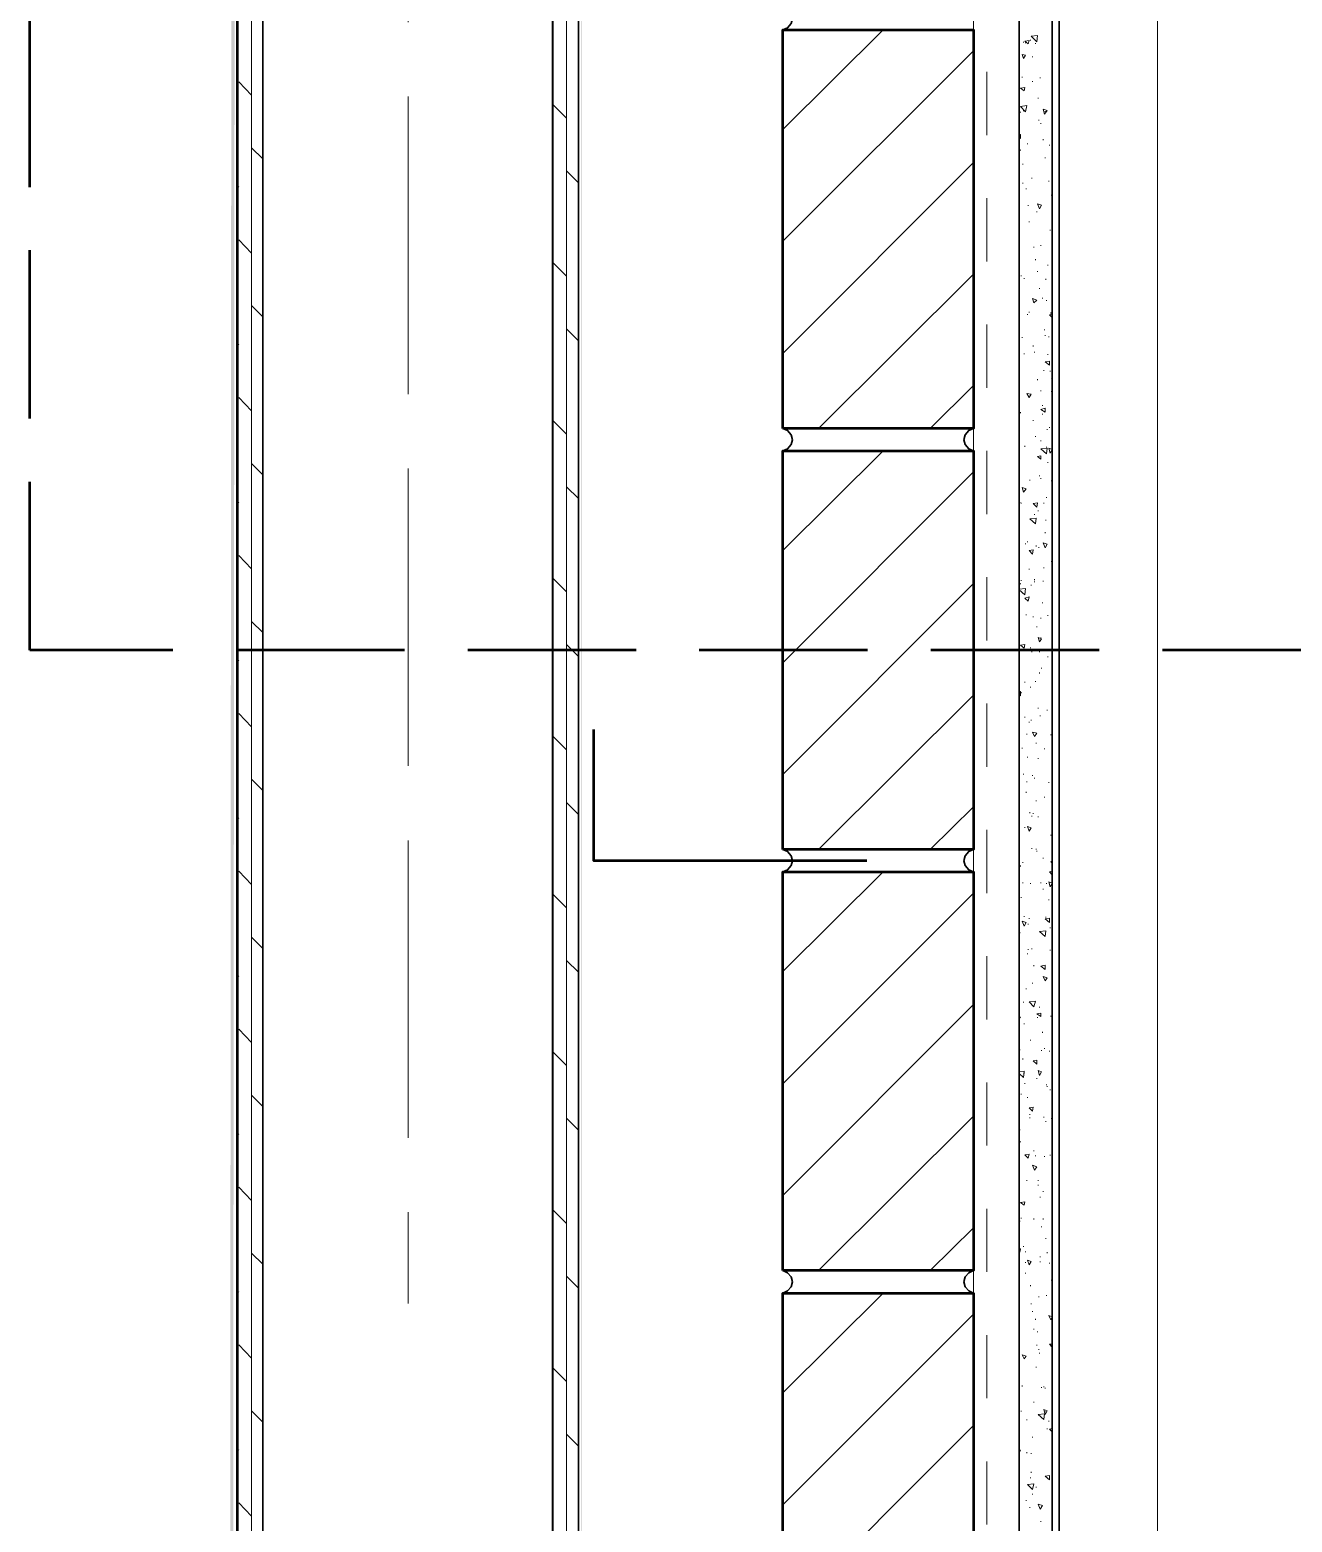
# Model space of a CAD drawing. Header units: inches. Extents: x 5 to 516, y -193 to 129.
# Drawn here: x 77.174 to 79.173, y -174.925 to -172.562 of the extents above; entities that cross this region are included whole.
import ezdxf

# ---------------------------------------------------------------- set-up
doc = ezdxf.new("R2010")
doc.units = ezdxf.units.IN
doc.header["$MEASUREMENT"] = 0
doc.linetypes.add('PDF_IMPORT', pattern=[1, 0.8, -0.2])
doc.layers.add('PDF8_Geometry', color=7, linetype='Continuous')
doc.layers.add('PDF8_Solid Fills', color=7, linetype='Continuous')

msp = doc.modelspace()

# ---------------------------------------------------------------- hatches: boundary and pattern name
at = {"layer": 'PDF8_Solid Fills', "transparency": 33554559}
for points in [[(77.2977364, -175.9157818), (77.3021809, -175.9202262), (77.3021807, -175.9146705), (77.495514, -175.9146707), (77.4999574, -171.1191149), (77.494402, -171.1135596), (77.4910698, -175.9091154), (77.2977364, -175.9091151)], [(78.0487701, -188.5757832), (78.0444044, -188.5757832), (78.0444044, -189.8902278), (78.0488489, -189.8857834), (78.0488487, -171.2291155), (78.0477376, -171.2291155)]]:
    msp.add_hatch(color=256, dxfattribs=at).paths.add_polyline_path(points)

# ---------------------------------------------------------------- linework, layer by layer
at = {"layer": 'PDF8_Geometry', "linetype": 'PDF_IMPORT', "lineweight": 50, "ltscale": 0.333333}
msp.add_lwpolyline([(79.2344047, -170.8313381), (79.2344047, -173.5446696), (77.1744023, -173.5446697), (77.1744047, -170.831336), (79.2344025, -170.8313381)], dxfattribs=at)
at = {"layer": 'PDF8_Geometry', "linetype": 'PDF_IMPORT', "lineweight": 15, "ltscale": 0.588889}
msp.add_lwpolyline([(77.7732907, -170.9013364), (77.7732907, -174.5791153)], dxfattribs=at)
at = {"layer": 'PDF8_Geometry', "lineweight": 35}
for points in [[(77.5021816, -171.1268929), (77.5021816, -176.4791154), (77.5432927, -176.4791154), (77.5432927, -171.1268929)], [(78.0021816, -189.8957837), (78.0021816, -171.2291155), (78.0432928, -171.2291155), (78.0432928, -189.8957837)], [(78.7410688, -179.7291162), (78.7410688, -171.2291155), (78.793291, -171.2291155), (78.793291, -179.7291162)], [(78.8044052, -171.6457817), (78.8044052, -177.6013378), (78.7932941, -177.6013378), (78.7932941, -171.6457817)]]:
    msp.add_lwpolyline(points, close=True, dxfattribs=at)
at = {"layer": 'PDF8_Geometry', "lineweight": 15}
for points in [[(77.504406, -176.479116), (77.504406, -171.1268935)], [(77.5255151, -176.479116), (77.5255151, -171.1268935)], [(78.0032938, -189.8957831), (78.0032938, -171.229115)], [(78.024403, -189.8957831), (78.024403, -171.229115)], [(78.8044052, -171.6457822), (78.9599608, -171.6457822), (78.9599608, -177.6013384), (78.8044052, -177.6013384)], [(78.3666248, -172.7202271), (78.5255137, -172.5624493)], [(78.7699577, -172.5713382), (78.7688466, -172.5813382), (78.7599577, -172.5724493)], [(78.7699588, -172.5713375), (78.7599588, -172.5724486)], [(78.0032938, -172.5980054), (78.0021827, -172.5968942)], [(78.3666248, -172.8968923), (78.6688471, -172.5957811)], [(78.7477374, -172.5824482), (78.7477374, -172.5813371)], [(78.7566249, -172.5791147), (78.7555138, -172.5846703), (78.7499582, -172.5802259)], [(78.756626, -172.5791161), (78.7499593, -172.5802272)], [(78.7510695, -172.5835604), (78.7510695, -172.5824493)], [(78.7588504, -172.5791161), (78.7588504, -172.578005)], [(78.7666267, -172.5846703), (78.7666267, -172.5835592)], [(78.7510695, -172.6024496), (78.7455139, -172.6013385)], [(78.7510708, -172.6024483), (78.7477374, -172.6080038), (78.7455152, -172.6013371)], [(78.7621824, -172.6057817), (78.7621824, -172.6046706)], [(77.5255151, -172.6657815), (77.5055151, -172.6446704)], [(78.745513, -172.6380037), (78.745513, -172.6368926)], [(78.7621824, -172.6446701), (78.7621824, -172.643559)], [(78.774403, -172.6391159), (78.774403, -172.6380048)], [(78.7499607, -172.6535596), (78.7488496, -172.6591151), (78.7432941, -172.6546707)], [(78.7499618, -172.6535609), (78.7432952, -172.654672)], [(78.771071, -172.671338), (78.771071, -172.6702269)], [(78.024403, -172.7024478), (78.0032918, -172.6813367)], [(78.7532917, -172.6824494), (78.7510695, -172.6924494), (78.7432917, -172.6835605)], [(78.7432932, -172.6935593), (78.7432932, -172.6924482)], [(78.7532939, -172.6824486), (78.7432939, -172.6835597)], [(78.7477374, -172.6913372), (78.7477374, -172.690226)], [(78.7855159, -172.6902272), (78.7788493, -172.688005)], [(78.7855161, -172.6902259), (78.7810717, -172.6957814), (78.7788495, -172.6880036)], [(78.7821839, -172.6924494), (78.7821839, -172.6913382)], [(78.7721831, -172.7057821), (78.7721831, -172.704671)], [(78.7755152, -172.7113363), (78.7755152, -172.7102252)], [(78.7432932, -172.7280032), (78.7432932, -172.7346699), (78.7410709, -172.7335587)], [(78.7432932, -172.7280035), (78.7410709, -172.7280035)], [(78.7544061, -172.7435584), (78.7544061, -172.7424473)], [(78.7788473, -172.7368943), (78.7788473, -172.7357831)], [(77.5432922, -172.7668919), (77.5255144, -172.7491141)], [(78.7410688, -172.7546713), (78.743291, -172.7524491)], [(78.7432932, -172.7524492), (78.7410709, -172.7524492)], [(78.7821839, -172.765782), (78.7821839, -172.7646709)], [(78.788848, -172.7457828), (78.788848, -172.7446717)], [(78.0432922, -172.8046704), (78.0244033, -172.7857815)], [(78.3666248, -173.0746719), (78.6688471, -172.7724496)], [(78.7466252, -172.7757827), (78.7466252, -172.7746716)], [(77.5055137, -172.8113368), (77.5021803, -172.8080035)], [(78.7466252, -172.8057826), (78.7466252, -172.8046715)], [(78.7521817, -172.8146711), (78.7521817, -172.81356)], [(78.7610702, -172.798004), (78.7610702, -172.7968929)], [(78.7877358, -172.8024483), (78.7877358, -172.8013372)], [(78.7921801, -172.8246719), (78.7921801, -172.8235607)], [(78.7932923, -172.8268917), (78.7932923, -172.8257806)], [(78.0032938, -172.8480054), (78.0021827, -172.8468943)], [(78.7555138, -172.8413367), (78.7555138, -172.8402256)], [(78.7688466, -172.8513374), (78.7688466, -172.8502263)], [(78.7766242, -172.8402254), (78.7732908, -172.845781), (78.7699575, -172.8380032)], [(78.7766274, -172.8402268), (78.7699607, -172.8380046)], [(78.7932923, -172.8424489), (78.7932923, -172.8413378)], [(78.756626, -172.8668924), (78.756626, -172.8657813)], [(78.7899602, -172.8802274), (78.7899602, -172.8791163)], [(77.5255151, -172.9157815), (77.5055151, -172.8946704)], [(78.7644023, -172.906893), (78.7644023, -172.9057819)], [(78.7755152, -172.9046709), (78.7755152, -172.9035598)], [(78.024403, -172.9524478), (78.0032918, -172.9313367)], [(78.7666267, -172.9268922), (78.7666267, -172.9257811)], [(78.4232926, -173.1935593), (78.6688482, -172.9491149)], [(78.7444054, -172.9524478), (78.7444054, -172.9513367)], [(78.7699588, -172.9457814), (78.7699588, -172.9446703)], [(78.7866281, -172.935783), (78.7866281, -172.9346719)], [(78.7488496, -172.9568921), (78.7488496, -172.955781)], [(78.7732908, -172.9724493), (78.7732908, -172.9713382)], [(78.7832915, -172.9580043), (78.7832915, -172.9568932)], [(77.5432922, -173.0168919), (77.5255144, -172.9991141)], [(78.7688466, -172.9902263), (78.7621799, -172.9880041)], [(78.7688467, -172.9902262), (78.7644023, -172.9946706), (78.7621801, -172.9880039)], [(78.7777396, -172.9880042), (78.7777396, -172.9868931)], [(78.7844037, -172.9913385), (78.7844037, -172.9902274)], [(78.7544061, -173.0135599), (78.7544061, -173.0124487)], [(78.756626, -173.0102255), (78.756626, -173.0091144)], [(78.7932923, -173.0124477), (78.7888478, -173.0135588)], [(78.7932923, -173.0180041), (78.7888478, -173.0135597)], [(78.7910724, -173.0113377), (78.7910724, -173.0102266)], [(78.0432922, -173.0546704), (78.0244033, -173.0357815)], [(78.745513, -173.0502262), (78.745513, -173.0491151)], [(78.7810717, -173.0380033), (78.7810717, -173.0368922)], [(78.7821839, -173.0468941), (78.7821839, -173.045783)], [(78.7877358, -173.049114), (78.7877358, -173.0480029)], [(77.5055137, -173.0613368), (77.5021803, -173.0580035)], [(78.7632946, -173.063559), (78.7632946, -173.0624478)], [(78.7655145, -173.0735597), (78.7655145, -173.0724486)], [(78.0032938, -173.0980054), (78.0021827, -173.0968943)], [(78.7488496, -173.0757818), (78.7488496, -173.0746707)], [(78.788848, -173.0868922), (78.788848, -173.0935589), (78.7821813, -173.0880033)], [(78.788848, -173.0868925), (78.7821813, -173.0880036)], [(78.7866281, -173.0768917), (78.7866281, -173.0757806)], [(78.7699588, -173.1168924), (78.7699588, -173.1157813)], [(78.7799595, -173.1024497), (78.7799595, -173.1013385)], [(78.7899602, -173.1035596), (78.7899602, -173.1024485)], [(78.7932923, -173.1146703), (78.7921812, -173.1146703)], [(78.7932923, -173.1157824), (78.7921812, -173.1146713)], [(78.59996, -173.1935593), (78.6688489, -173.1257815)], [(78.759958, -173.139116), (78.7532914, -173.1380049)], [(78.7599593, -173.1391146), (78.756626, -173.1446702), (78.7532926, -173.1380035)], [(78.7577382, -173.142448), (78.7577382, -173.1413369)], [(78.7755152, -173.1346717), (78.7755152, -173.1335606)], [(78.7921801, -173.1357816), (78.7921801, -173.1346705)], [(77.5255151, -173.1657815), (77.5055151, -173.1446704)], [(78.7432932, -173.1691159), (78.7432932, -173.1680048)], [(78.7821839, -173.161337), (78.7821839, -173.1680037), (78.7755172, -173.1635592)], [(78.7821839, -173.1613373), (78.7755172, -173.1635595)], [(78.7777396, -173.1580052), (78.7777396, -173.1568941)], [(78.024403, -173.2024479), (78.0032918, -173.1813367)], [(78.7632946, -173.1813387), (78.7632946, -173.1802276)], [(78.7777396, -173.171338), (78.7777396, -173.1702269)], [(78.788848, -173.1924494), (78.788848, -173.1913383)], [(78.7666267, -173.2068921), (78.7666267, -173.205781)], [(78.7755152, -173.2135608), (78.7755152, -173.2124497)], [(78.7855159, -173.1957815), (78.7855159, -173.1946703)], [(78.3666248, -173.3868939), (78.5255137, -173.2291161)], [(78.7499618, -173.2224493), (78.7499618, -173.2213382)], [(78.7755152, -173.2368929), (78.7755152, -173.2424485), (78.7699597, -173.238004)], [(78.7755152, -173.2368943), (78.7699597, -173.2380054)], [(78.7855149, -173.2246711), (78.7844037, -173.23356), (78.7755149, -173.2257822)], [(78.7855159, -173.2246714), (78.7755159, -173.2257825)], [(78.7844037, -173.2235592), (78.7844037, -173.2224481)], [(78.7932923, -173.2268936), (78.7877367, -173.2246713)], [(78.7932935, -173.2268922), (78.7899602, -173.2324478), (78.787738, -173.22467)], [(77.5432922, -173.2668919), (77.5255144, -173.2491142)], [(78.3666248, -173.5646712), (78.6688471, -173.2624489)], [(78.7866281, -173.248005), (78.7866281, -173.2468938)], [(78.0432922, -173.3046704), (78.0244033, -173.2857816)], [(78.7577382, -173.2757827), (78.7577382, -173.2746716)], [(78.7732908, -173.2691163), (78.7732908, -173.2680052)], [(78.7755152, -173.2735606), (78.7755152, -173.2724495)], [(78.7921801, -173.2768927), (78.7921801, -173.2757816)], [(77.5055137, -173.3113368), (77.5021803, -173.3080035)], [(78.7521817, -173.2891155), (78.745515, -173.2868933)], [(78.7521819, -173.2891142), (78.7477374, -173.2946697), (78.7455152, -173.2868919)], [(78.7844037, -173.3035605), (78.7844037, -173.3024494)], [(78.742181, -173.3113368), (78.742181, -173.3102257)], [(78.7444054, -173.312449), (78.7444054, -173.3113379)], [(78.7699577, -173.3113366), (78.7688466, -173.3180032), (78.763291, -173.3124477)], [(78.7699588, -173.3113368), (78.7632921, -173.312448)], [(78.7655145, -173.3302261), (78.7655145, -173.329115)], [(78.771071, -173.3246719), (78.771071, -173.3235608)], [(78.7799595, -173.312449), (78.7799595, -173.3113379)], [(78.0032938, -173.3480054), (78.0021827, -173.3468943)], [(78.7677378, -173.3357822), (78.7666267, -173.3446711), (78.7577378, -173.3368933)], [(78.7677389, -173.3357826), (78.7577389, -173.3368937)], [(78.7832915, -173.3391146), (78.7832915, -173.3380035)], [(78.7510695, -173.3768931), (78.7510695, -173.375782)], [(78.7544061, -173.3735588), (78.7544061, -173.3724477)], [(78.7677389, -173.3802275), (78.7677389, -173.3791163)], [(78.7855159, -173.3768931), (78.7788493, -173.3746709)], [(78.7855172, -173.3768918), (78.7821839, -173.3824473), (78.7788505, -173.3746695)], [(78.7821839, -173.3591161), (78.7821839, -173.358005)], [(77.5255151, -173.4157816), (77.5055151, -173.3946705)], [(78.7632935, -173.3857814), (78.7621824, -173.3924481), (78.7566269, -173.3868925)], [(78.7632946, -173.3857817), (78.756628, -173.3868928)], [(78.7721831, -173.3824473), (78.7721831, -173.3813362)], [(78.7921801, -173.4046709), (78.7921801, -173.4035598)], [(78.756626, -173.4168938), (78.756626, -173.4157827)], [(78.7799595, -173.4146716), (78.7799595, -173.4135605)], [(78.024403, -173.4524479), (78.0032918, -173.4313368)], [(78.3666248, -173.7413386), (78.6688471, -173.4391163)], [(78.7410688, -173.4413372), (78.743291, -173.439115)], [(78.7510695, -173.4468937), (78.7410695, -173.4480048)], [(78.7432932, -173.4391151), (78.7410709, -173.438004)], [(78.7510729, -173.4468921), (78.7499618, -173.4568921), (78.7410729, -173.4491144)], [(78.7444054, -173.4346708), (78.7444054, -173.4335597)], [(78.759958, -173.4424494), (78.759958, -173.4413383)], [(78.7655145, -173.4335586), (78.7655145, -173.4324475)], [(78.7655145, -173.436893), (78.7655145, -173.4357818)], [(78.7788473, -173.435783), (78.7788473, -173.4346719)], [(78.7566249, -173.4602262), (78.7555138, -173.4668929), (78.7499582, -173.4624484)], [(78.756626, -173.4602265), (78.7499593, -173.4624487)], [(78.7777396, -173.4702272), (78.7777396, -173.4691161)], [(78.7521817, -173.4891142), (78.7521817, -173.4880031)], [(78.7632946, -173.4924485), (78.7632946, -173.4913374)], [(78.7755152, -173.4946706), (78.7755152, -173.4935595)], [(78.7866281, -173.4902264), (78.7866281, -173.4891153)], [(77.5432922, -173.516892), (77.5255144, -173.4991142)], [(78.7688466, -173.5080034), (78.7688466, -173.5068923)], [(78.0432922, -173.5546705), (78.0244033, -173.5357816)], [(78.7499607, -173.5357821), (78.7488496, -173.5413377), (78.7432941, -173.5368932)], [(78.7499618, -173.5357812), (78.7432952, -173.5368923)], [(78.7588504, -173.5413377), (78.7588504, -173.5402266)], [(78.7766242, -173.5268925), (78.7732908, -173.531337), (78.7710686, -173.5246703)], [(78.7766274, -173.5268927), (78.7710719, -173.5246705)], [(78.7755152, -173.5257828), (78.7755152, -173.5246716)], [(78.7932923, -173.5424499), (78.7932923, -173.5413388)], [(77.5055137, -173.5613369), (77.5021803, -173.5580035)], [(78.7610702, -173.5480041), (78.7610702, -173.546893)], [(78.7732908, -173.5480041), (78.7732908, -173.546893)], [(78.7866281, -173.5557827), (78.7866281, -173.5546716)], [(78.7732908, -173.5813383), (78.7732908, -173.5802272)], [(78.7766274, -173.5735597), (78.7766274, -173.5724486)], [(78.0032938, -173.5980054), (78.0021827, -173.5968943)], [(78.4232926, -173.860226), (78.6688482, -173.6157816)], [(78.7432932, -173.6102258), (78.7432932, -173.6168924), (78.7410709, -173.6157813)], [(78.7432932, -173.610226), (78.7410709, -173.610226)], [(78.7444054, -173.6124482), (78.7444054, -173.611337)], [(78.7499618, -173.595781), (78.7499618, -173.5946699)], [(78.7588504, -173.6035596), (78.7588504, -173.6024485)], [(78.7666267, -173.5946711), (78.7666267, -173.59356)], [(78.771071, -173.6368939), (78.771071, -173.6357828)], [(78.7855159, -173.6402259), (78.7855159, -173.6391148)], [(77.5255151, -173.6657816), (77.5055151, -173.6446705)], [(78.7499618, -173.6513366), (78.7499618, -173.6502255)], [(78.756626, -173.6591152), (78.756626, -173.6580041)], [(78.759958, -173.6557809), (78.759958, -173.6546698)], [(78.774403, -173.6491145), (78.774403, -173.6480034)], [(78.024403, -173.7024479), (78.0032918, -173.6813368)], [(78.7532939, -173.6780044), (78.7532939, -173.6768933)], [(78.7688466, -173.6757823), (78.7621799, -173.6746712)], [(78.7688478, -173.6757832), (78.7655145, -173.6813388), (78.7621812, -173.6746721)], [(78.7910724, -173.6791144), (78.7910724, -173.6780033)], [(78.745513, -173.7002258), (78.745513, -173.6991147)], [(78.7677389, -173.6924494), (78.7677389, -173.6913383)], [(78.7810717, -173.701338), (78.7810717, -173.7002268)], [(78.7544061, -173.7146708), (78.7544061, -173.7135596)], [(78.771071, -173.7168929), (78.771071, -173.7157818)], [(77.5432922, -173.766892), (77.5255144, -173.7491142)], [(78.7477374, -173.7413386), (78.7477374, -173.7402275)], [(78.7532939, -173.7535592), (78.7532939, -173.7524481)], [(78.7621824, -173.7435585), (78.7621824, -173.7424474)], [(78.7655145, -173.748005), (78.7655145, -173.7468939)], [(78.7877358, -173.7546714), (78.7877358, -173.7535603)], [(78.7521817, -173.7702263), (78.7521817, -173.7691152)], [(78.7810717, -173.7780049), (78.7810717, -173.7768938)], [(78.0432922, -173.8046705), (78.0244033, -173.7857816)], [(78.59996, -173.860226), (78.6688489, -173.7924483)], [(78.7577382, -173.8024484), (78.7577382, -173.8013372)], [(78.7632946, -173.8035606), (78.7632946, -173.8024494)], [(78.7677389, -173.7835591), (78.7677389, -173.782448)], [(77.5055137, -173.8113369), (77.5021803, -173.8080035)], [(78.7499618, -173.8257819), (78.7499618, -173.8246708)], [(78.759958, -173.8257819), (78.7544025, -173.8235596)], [(78.7599593, -173.8257828), (78.756626, -173.8313383), (78.7544037, -173.8235606)], [(78.7610702, -173.8080048), (78.7610702, -173.8068937)], [(78.771071, -173.8091148), (78.771071, -173.8080036)], [(78.0032938, -173.8480055), (78.0021827, -173.8468943)], [(78.7910724, -173.8380047), (78.7910724, -173.8368936)], [(78.7610702, -173.8591161), (78.7610702, -173.858005)], [(78.7677389, -173.860226), (78.7677389, -173.8591149)], [(78.7688466, -173.8635604), (78.7688466, -173.8624493)], [(78.7788473, -173.874671), (78.7788473, -173.8735599)], [(77.5255151, -173.9157816), (77.5055151, -173.8946705)], [(78.3666248, -174.0535606), (78.5255137, -173.8957828)], [(78.7432932, -173.8868939), (78.7432932, -173.8857828)], [(78.7466252, -173.8813374), (78.7466252, -173.8802263)], [(78.7932923, -173.8946702), (78.7888478, -173.8957813)], [(78.7932923, -173.9002267), (78.7888478, -173.8957822)], [(78.7932923, -173.8824474), (78.79107, -173.879114)], [(78.7932923, -173.8791153), (78.79107, -173.8791153)], [(78.7466252, -173.9135595), (78.7466252, -173.9124484)], [(78.7588504, -173.9146717), (78.7588504, -173.9135606)], [(78.7755152, -173.9135595), (78.7755152, -173.9124484)], [(78.7788473, -173.9235602), (78.7788473, -173.9224491)], [(78.7844037, -173.9146717), (78.7844037, -173.9135606)], [(78.7932923, -173.9135595), (78.7877367, -173.9113373)], [(78.7932935, -173.9135604), (78.7899602, -173.9191159), (78.787738, -173.9113382)], [(78.024403, -173.9524479), (78.0032918, -173.9313368)], [(78.3666248, -174.2313379), (78.6688471, -173.9291157)], [(78.7444054, -173.936893), (78.7444054, -173.9357819)], [(78.7877358, -173.9402273), (78.7877358, -173.9391162)], [(78.7488496, -173.9668929), (78.7488496, -173.9657818)], [(78.756626, -173.9702272), (78.756626, -173.9691161)], [(78.788848, -173.9691148), (78.788848, -173.9757814), (78.7821813, -173.9702259)], [(78.788848, -173.969115), (78.7821813, -173.9702261)], [(78.7832915, -173.9680051), (78.7832915, -173.966894)], [(78.742181, -173.9924486), (78.742181, -173.9913374)], [(78.7521817, -173.9757814), (78.745515, -173.9735592)], [(78.752183, -173.9757823), (78.7488496, -173.9813379), (78.7455163, -173.9735601)], [(78.7555138, -173.9791158), (78.7555138, -173.9780046)], [(78.7832915, -173.9891142), (78.7732915, -173.9902253)], [(78.783295, -173.9891161), (78.7821839, -173.998005), (78.773295, -173.9902272)], [(78.7899602, -173.98467), (78.7899602, -173.9835588)], [(77.5432922, -174.016892), (77.5255144, -173.9991142)], [(78.7555138, -174.0191164), (78.7555138, -174.0180053)], [(78.7610702, -174.0180042), (78.7610702, -174.0168931)], [(78.0432922, -174.0546705), (78.0244033, -174.0357816)], [(78.7544061, -174.0257828), (78.7544061, -174.0246717)], [(78.7899602, -174.0202263), (78.7899602, -174.0191152)], [(77.5055137, -174.0613369), (77.5021803, -174.0580036)], [(78.7644023, -174.0446698), (78.7644023, -174.0435587)], [(78.7821839, -174.0435596), (78.7821839, -174.0502262), (78.7755172, -174.0446707)], [(78.7821839, -174.0435598), (78.7755172, -174.044671)], [(78.7855159, -174.063559), (78.7788493, -174.0613368)], [(78.7855172, -174.0635589), (78.7821839, -174.0680033), (78.7788505, -174.0613366)], [(78.7521817, -174.0813384), (78.7521817, -174.0802272)], [(78.7621824, -174.0724476), (78.7621824, -174.0713365)], [(78.7932923, -174.0691155), (78.7932923, -174.0680044)], [(78.0032938, -174.0980055), (78.0021827, -174.0968944)], [(78.3666248, -174.4080042), (78.6688471, -174.1057819)], [(78.7477374, -174.1024497), (78.7477374, -174.1013386)], [(78.7666245, -174.1002272), (78.7644023, -174.1091161), (78.7566245, -174.1013384)], [(78.7666267, -174.1002253), (78.7566267, -174.1013365)], [(78.7732908, -174.1102261), (78.7732908, -174.109115)], [(78.7410688, -174.1280031), (78.743291, -174.1257809)], [(78.7432932, -174.1257833), (78.7410709, -174.1246721)], [(78.7488496, -174.1368939), (78.7488496, -174.1357828)], [(78.7755152, -174.1191146), (78.7688485, -174.1202257)], [(78.7755152, -174.1191155), (78.7755152, -174.1246711), (78.7688485, -174.1202266)], [(78.7699588, -174.1268932), (78.7699588, -174.1257821)], [(78.7910724, -174.1246711), (78.7910724, -174.1235599)], [(77.5255151, -174.1657816), (77.5055151, -174.1446705)], [(78.7777396, -174.1502267), (78.7777396, -174.1491156)], [(78.024403, -174.2024479), (78.0032918, -174.1813368)], [(78.742181, -174.1780045), (78.742181, -174.1768934)], [(78.7588504, -174.1624496), (78.7588504, -174.1613384)], [(78.7766274, -174.1791144), (78.7766274, -174.1780033)], [(78.7810717, -174.1757824), (78.7810717, -174.1746712)], [(78.788848, -174.1802266), (78.788848, -174.1791155)], [(78.7466252, -174.1924495), (78.7466252, -174.1913384)], [(78.7688466, -174.1935591), (78.7688466, -174.2002258), (78.763291, -174.1946702)], [(78.7688466, -174.1935594), (78.763291, -174.1946705)], [(78.7488485, -174.2113372), (78.7477374, -174.2213372), (78.7410708, -174.2146705)], [(78.7488496, -174.2113365), (78.7410719, -174.2124476)], [(78.7488496, -174.2146708), (78.7488496, -174.2135597)], [(78.7499618, -174.2313379), (78.7499618, -174.2302268)], [(78.7688466, -174.2235593), (78.7688466, -174.2224482)], [(78.7766242, -174.2124496), (78.7732908, -174.2180051), (78.7710686, -174.2102273)], [(78.7766274, -174.2124487), (78.7710719, -174.2102264)], [(77.5432922, -174.2668932), (77.5255144, -174.2491154)], [(78.7444054, -174.2480039), (78.7444054, -174.2468928)], [(78.7544061, -174.2535592), (78.7544061, -174.2524481)], [(78.7844037, -174.23356), (78.7844037, -174.2324489)], [(78.7855159, -174.2357822), (78.7855159, -174.2346711)], [(78.7899602, -174.2413375), (78.7899602, -174.2402264)], [(78.7632935, -174.2680039), (78.7621824, -174.2746706), (78.7566269, -174.2691151)], [(78.7632946, -174.2680042), (78.756628, -174.2691153)], [(78.0432922, -174.3046705), (78.0244033, -174.2857816)], [(78.4232926, -174.5268928), (78.6688482, -174.2824483)], [(78.7577382, -174.2802271), (78.7577382, -174.279116)], [(78.7577382, -174.2857824), (78.7577382, -174.2846713)], [(78.7799595, -174.2846713), (78.7799595, -174.2835602)], [(78.7832915, -174.2913377), (78.7832915, -174.2902266)], [(78.7921801, -174.2868935), (78.7921801, -174.2857824)], [(77.5055137, -174.3113369), (77.5021803, -174.3080036)], [(78.742181, -174.3046705), (78.742181, -174.3035594)], [(78.7432932, -174.3235598), (78.7432932, -174.3224487)], [(78.0032938, -174.3480044), (78.0021827, -174.3468932)], [(78.7566249, -174.3424488), (78.7555138, -174.3491154), (78.7499582, -174.3435599)], [(78.756626, -174.342449), (78.7499593, -174.3435601)], [(78.7644023, -174.3380048), (78.7644023, -174.3368937)], [(78.7666267, -174.3457822), (78.7666267, -174.3446711)], [(78.7810717, -174.3468933), (78.7810717, -174.3457822)], [(78.7899602, -174.3446712), (78.7899602, -174.3435601)], [(78.7688466, -174.3624482), (78.7621799, -174.360226)], [(78.7688478, -174.3624491), (78.7655145, -174.3680047), (78.7621812, -174.3602269)], [(77.5255151, -174.4157816), (77.5055151, -174.3946705)], [(78.7532939, -174.3846707), (78.7532939, -174.3835596)], [(78.771071, -174.3846707), (78.771071, -174.3835596)], [(78.771071, -174.3924481), (78.771071, -174.391337)], [(78.7499607, -174.4180047), (78.7488496, -174.4235602), (78.7432941, -174.4191158)], [(78.7499618, -174.4180038), (78.7432952, -174.4191149)], [(78.774403, -174.4113374), (78.774403, -174.4102263)], [(78.7788473, -174.4024489), (78.7788473, -174.4013377)], [(78.024403, -174.4524491), (78.0032918, -174.431338)], [(78.7444054, -174.4446705), (78.7444054, -174.4435594)], [(78.59996, -174.5268928), (78.6688489, -174.459115)], [(78.742181, -174.4491159), (78.742181, -174.4480048)], [(78.7644023, -174.4457816), (78.7644023, -174.4446704)], [(78.7766274, -174.4580044), (78.7766274, -174.4568933)], [(78.7788473, -174.4457816), (78.7788473, -174.4446704)], [(78.7477374, -174.4891154), (78.7477374, -174.4880043)], [(78.7832915, -174.4768937), (78.7832915, -174.4757826)], [(77.5432922, -174.5168932), (77.5255144, -174.4991154)], [(78.7432921, -174.4924484), (78.742181, -174.4980039), (78.7410699, -174.4980039)], [(78.7432932, -174.4924486), (78.7410709, -174.4924486)], [(78.7510695, -174.4980039), (78.7510695, -174.4968928)], [(78.7510695, -174.514671), (78.7510695, -174.5135599)], [(78.759958, -174.5124489), (78.7544025, -174.5102267)], [(78.7599593, -174.5124487), (78.756626, -174.5180042), (78.7544037, -174.5102265)], [(78.774403, -174.5057814), (78.774403, -174.5046703)], [(78.774403, -174.51356), (78.774403, -174.5124489)], [(78.7855159, -174.499115), (78.7855159, -174.4980039)], [(78.788848, -174.5157821), (78.788848, -174.514671)], [(78.0432922, -174.5546705), (78.0244033, -174.5357817)], [(78.7510695, -174.531337), (78.7510695, -174.5302259)], [(77.5055137, -174.5613369), (77.5021803, -174.5591147)], [(78.7588504, -174.5513373), (78.7588504, -174.5502262)], [(78.7921801, -174.5424488), (78.7921801, -174.5413377)], [(78.7932923, -174.5524484), (78.7932923, -174.5513373)], [(78.3666248, -174.7202262), (78.5255137, -174.5624484)], [(78.759958, -174.5802262), (78.759958, -174.5791151)], [(78.7721831, -174.5691155), (78.7721831, -174.5680044)], [(78.7844037, -174.5668934), (78.7844037, -174.5657823)], [(78.0032938, -174.5980044), (78.0021827, -174.5968933)], [(78.3666248, -174.8980046), (78.6688471, -174.5957824)], [(78.7621824, -174.5924491), (78.7621824, -174.5913379)], [(78.7666267, -174.6046708), (78.7666267, -174.6035597)], [(78.7932923, -174.6002265), (78.7877367, -174.5980043)], [(78.7932946, -174.6002263), (78.7910724, -174.6046708), (78.7877391, -174.5980041)], [(78.7644023, -174.6202268), (78.7644023, -174.6191157)], [(78.7699588, -174.6246711), (78.7699588, -174.62356)], [(77.5255151, -174.6657817), (77.5055151, -174.6446706)], [(78.7688466, -174.6457825), (78.7688466, -174.6446714)], [(78.7721831, -174.6524489), (78.7721831, -174.6513378)], [(78.7932923, -174.6480046), (78.7888478, -174.6435602)], [(78.7932923, -174.6435603), (78.7888478, -174.6435603)], [(78.7521817, -174.6624485), (78.745515, -174.6602262)], [(78.752183, -174.6624483), (78.7488496, -174.6668927), (78.7455163, -174.6602261)], [(78.7677389, -174.6802267), (78.7677389, -174.6791155)], [(78.7732908, -174.6580042), (78.7732908, -174.6568931)], [(78.024403, -174.7024491), (78.0032918, -174.681338)], [(78.745513, -174.7102266), (78.745513, -174.7091155)], [(78.7766274, -174.7124487), (78.7766274, -174.7113376)], [(78.7799595, -174.7113376), (78.7799595, -174.7102265)], [(78.7821839, -174.7135598), (78.7821839, -174.7124487)], [(77.5432922, -174.7668932), (77.5255144, -174.7491154)], [(78.7444054, -174.7502261), (78.7444054, -174.749115)], [(78.7644023, -174.7357822), (78.7644023, -174.7346711)], [(78.7855159, -174.749115), (78.7799604, -174.7468928)], [(78.7855172, -174.7491159), (78.7821839, -174.7546715), (78.7799617, -174.7468937)], [(78.7821839, -174.7513371), (78.7821839, -174.750226)], [(78.3666248, -175.0746709), (78.6688471, -174.7724487)], [(78.7532939, -174.76356), (78.7532939, -174.7624489)], [(78.7810706, -174.75356), (78.7799595, -174.7624489), (78.7710706, -174.7546712)], [(78.7810717, -174.7535593), (78.7710717, -174.7546704)], [(78.7877358, -174.7657821), (78.7877358, -174.764671)], [(78.7932923, -174.7746707), (78.7932923, -174.7735595)], [(78.0432922, -174.8046706), (78.0244033, -174.7857817)], [(78.7621824, -174.7913378), (78.7621824, -174.7902267)], [(78.7855159, -174.7780039), (78.7855159, -174.7768927)], [(78.7932923, -174.7768928), (78.7888478, -174.7780039)], [(78.7932923, -174.7824492), (78.7888478, -174.7780048)], [(77.5055137, -174.811337), (77.5021803, -174.8091147)], [(78.7410688, -174.8146713), (78.743291, -174.811338)], [(78.7432932, -174.811337), (78.7410709, -174.811337)], [(78.7532939, -174.8157824), (78.7532939, -174.8146712)], [(78.759958, -174.8168934), (78.759958, -174.8157823)], [(78.0032938, -174.8480044), (78.0021827, -174.8468933)], [(78.7644023, -174.8646704), (78.7544023, -174.8657815)], [(78.7644046, -174.8646712), (78.7621824, -174.87356), (78.7544046, -174.8657823)], [(78.7588504, -174.8557819), (78.7588504, -174.8546708)], [(78.759958, -174.8468933), (78.759958, -174.8457822)], [(78.7677389, -174.8702269), (78.7677389, -174.8691157)], [(78.788848, -174.8513373), (78.788848, -174.858004), (78.7821813, -174.8524484)], [(78.788848, -174.8513376), (78.7821813, -174.8524487)], [(78.7521817, -174.8913382), (78.7521817, -174.8902271)], [(78.7621824, -174.8813375), (78.7621824, -174.8802264)], [(77.5255151, -174.9157817), (77.5055151, -174.8946706)], [(78.7577382, -174.9024489), (78.7577382, -174.9013378)], [(78.7777364, -174.8991155), (78.774403, -174.904671), (78.7710697, -174.8968932)], [(78.7777396, -174.8991157), (78.7710729, -174.8968935)], [(78.7755152, -174.9246713), (78.7755152, -174.9235602)]]:
    msp.add_lwpolyline(points, dxfattribs=at)
msp.add_lwpolyline([(78.7410688, -179.7291162), (78.7410688, -171.2291155), (78.6688466, -171.2291155), (78.6688466, -179.7291162)], close=True, dxfattribs=at)
at = {"layer": 'PDF8_Geometry', "linetype": 'PDF_IMPORT', "lineweight": 15, "ltscale": 0.084444}
msp.add_lwpolyline([(78.6899575, -179.7291162), (78.6899575, -171.229115)], dxfattribs=at)
at = {"layer": 'PDF8_Geometry', "lineweight": 35}
for points in [[(78.3666248, -172.562449), (78.3744026, -172.5591156), (78.3799582, -172.552449), (78.3821804, -172.5446712), (78.3799582, -172.5368934), (78.3744026, -172.5302268), (78.3666248, -172.5268934)], [(78.3666248, -173.2291157), (78.3744026, -173.2257824), (78.3799582, -173.2191157), (78.3821804, -173.2113379), (78.3799582, -173.2035601), (78.3744026, -173.1968935), (78.3666248, -173.1935601)], [(78.6688484, -173.1935593), (78.6610706, -173.1968927), (78.655515, -173.2035593), (78.6532928, -173.2113371), (78.655515, -173.2191149), (78.6610706, -173.2257816), (78.6688484, -173.2291149)], [(78.3666248, -173.8957824), (78.3744026, -173.8924491), (78.3799582, -173.8857824), (78.3821804, -173.8780046), (78.3799582, -173.8702269), (78.3744026, -173.8635602), (78.3666248, -173.8602269)], [(78.6688484, -173.860226), (78.6610706, -173.8635594), (78.655515, -173.870226), (78.6532928, -173.8780038), (78.655515, -173.8857816), (78.6610706, -173.8924483), (78.6688484, -173.8957816)], [(78.3666248, -174.5624491), (78.3744026, -174.5591158), (78.3799582, -174.5524491), (78.3821804, -174.5446714), (78.3799582, -174.5368936), (78.3744026, -174.5302269), (78.3666248, -174.5268936)], [(78.6688484, -174.5268928), (78.6610706, -174.5302261), (78.655515, -174.5368928), (78.6532928, -174.5446705), (78.655515, -174.5524483), (78.6610706, -174.559115), (78.6688484, -174.5624483)]]:
    msp.add_lwpolyline(points, dxfattribs=at)
at = {"layer": 'PDF8_Geometry', "lineweight": 50}
for points in [[(78.3666248, -173.1935602), (78.3666248, -172.562449), (78.6688471, -172.562449), (78.6688471, -173.1935602)], [(78.3666248, -173.8602269), (78.3666248, -173.2291157), (78.6688471, -173.2291157), (78.6688471, -173.8602269)], [(78.3666248, -174.5268936), (78.3666248, -173.8957824), (78.6688471, -173.8957824), (78.6688471, -174.5268936)], [(78.3666248, -175.1946714), (78.3666248, -174.5624491), (78.6688471, -174.5624491), (78.6688471, -175.1946714)]]:
    msp.add_lwpolyline(points, close=True, dxfattribs=at)
msp.add_lwpolyline([(78.4999618, -173.8780031), (78.0677396, -173.8780031), (78.0677396, -173.6702253)], dxfattribs=at)
at = {"layer": 'PDF8_Solid Fills', "lineweight": 15, "transparency": 33554559}
msp.add_solid([(78.0477365, -171.2291155), (78.0488476, -189.8957837), (78.0477365, -189.8957837)], dxfattribs=at)

doc.saveas('drawing.dxf')
